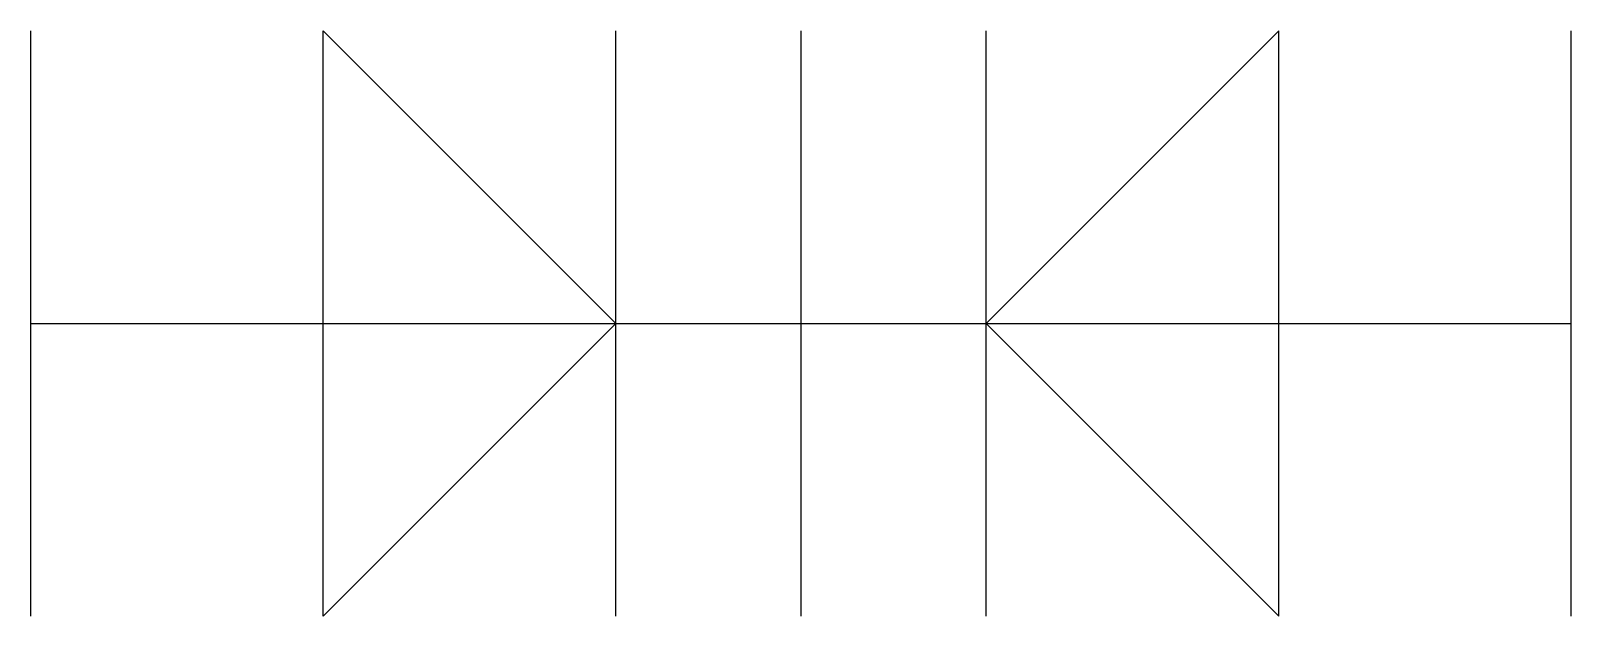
# Model space of a CAD drawing. Extents: x -30 to 49, y -15 to 15.
import ezdxf

# ---------------------------------------------------------------- set-up
doc = ezdxf.new("R2010")
doc.units = 0
doc.layers.get('0').update_dxf_attribs({"linetype": 'CONTINUOUS'})

msp = doc.modelspace()

# ---------------------------------------------------------------- linework, layer by layer
at = {"linetype": 'CONTINUOUS'}
for p, q in [((-30, -15), (-30, 15)), ((-15, -15), (-15, 15)), ((0, 0), (-15, 15)), ((0, -15), (0, 15)), ((9.5, -15), (9.5, 15)), ((19, -15), (19, 15)), ((19, 0), (34, 15)), ((34, -15), (34, 15)), ((49, -15), (49, 15)), ((-30, 0), (49, 0)), ((-30, 0), (49, 0)), ((0, 0), (-15, -15)), ((19, 0), (34, -15))]:
    msp.add_line(p, q, dxfattribs=at)

doc.saveas('drawing.dxf')
